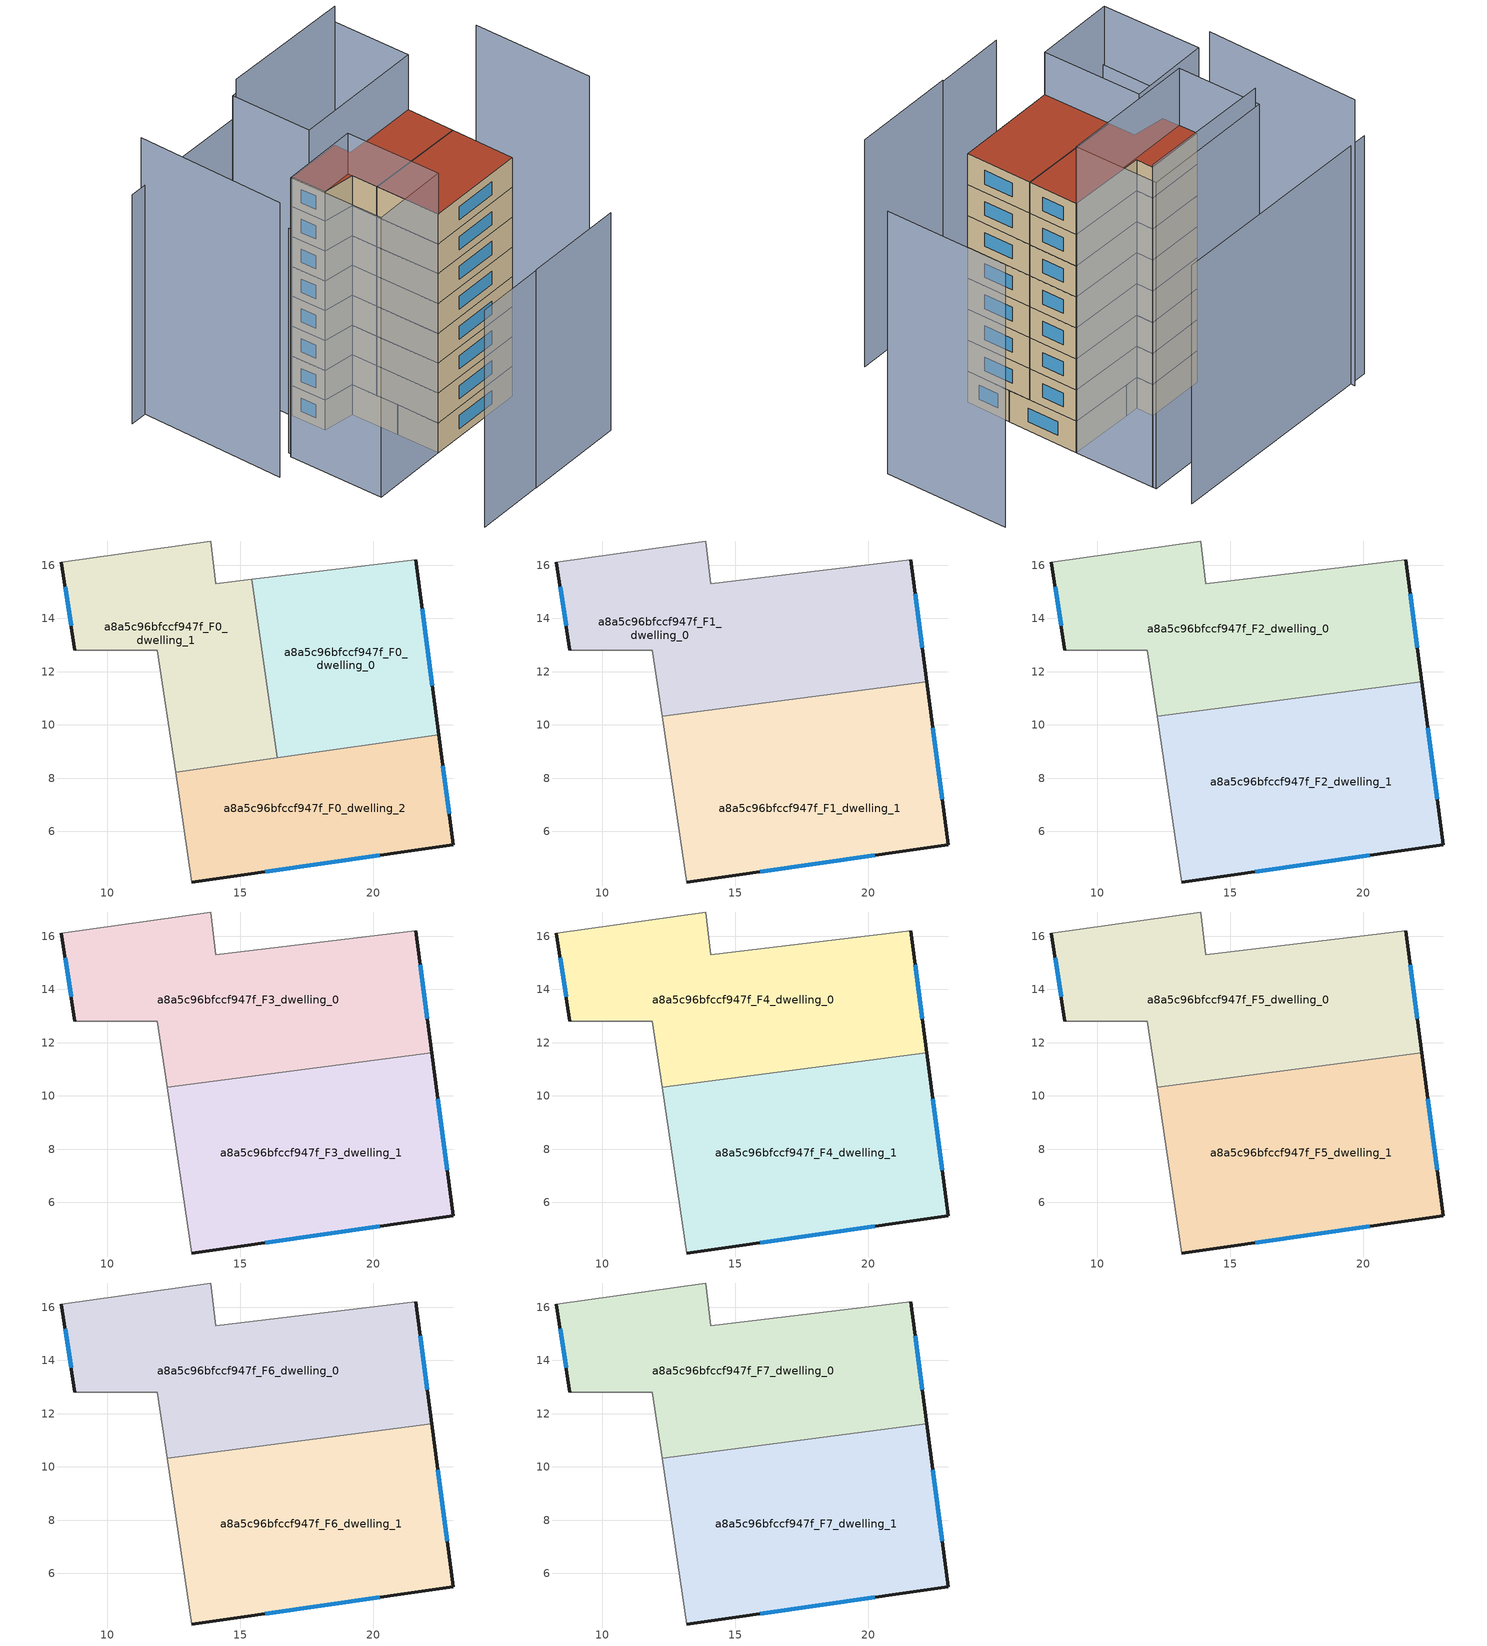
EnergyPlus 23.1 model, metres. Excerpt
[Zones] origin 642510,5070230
a8a5c96bfccf947f_F0_dwelling_0
 floor ground (EU_floor_Construction): 21.6,16.21 22.46,9.63 16.38,8.76 15.43,15.47 z0
 wall outside (EU_wall_Construction): 22.46,9.63 21.6,16.21 z0:3
 wall to a8a5c96bfccf947f_F0_dwelling_1 (EU_wall_Construction): 15.43,15.47 16.38,8.76 z0:3
 wall adiabatic (EU_wall_Construction): 21.6,16.21 15.43,15.47 z0:3
 wall to a8a5c96bfccf947f_F0_dwelling_2 (EU_wall_Construction): 16.38,8.76 22.46,9.63 z0:3
 window (EU_Window_Construction): 22.22,11.47 21.84,14.36 z0.84:2.16
a8a5c96bfccf947f_F0_dwelling_1
 floor ground (EU_floor_Construction): 15.43,15.47 16.38,8.76 12.57,8.22 11.89,12.81 8.79,12.81 8.29,16.11 13.89,16.91 14.09,15.31 z0
 wall outside (EU_wall_Construction): 8.29,16.11 8.79,12.81 z0:3
 wall adiabatic (EU_wall_Construction): 8.79,12.81 11.89,12.81 12.57,8.22 / 15.43,15.47 14.09,15.31 13.89,16.91 8.29,16.11 z0:3
 wall to a8a5c96bfccf947f_F0_dwelling_2 (EU_wall_Construction): 12.57,8.22 16.38,8.76 z0:3
 window (EU_Window_Construction): 8.43,15.19 8.65,13.73 z0.84:2.16
a8a5c96bfccf947f_F0_dwelling_2
 floor ground (EU_floor_Construction): 22.46,9.63 22.99,5.5 13.19,4.1 12.57,8.22 z0
 wall outside (EU_wall_Construction): 13.19,4.1 22.99,5.5 22.46,9.63 z0:3
 wall adiabatic (EU_wall_Construction): 12.57,8.22 13.19,4.1 z0:3
 window (EU_Window_Construction): 22.84,6.66 22.61,8.47 / 15.94,4.49 20.25,5.11 z0.84:2.16
a8a5c96bfccf947f_F1_dwelling_0
 floor to a8a5c96bfccf947f_F0_dwelling_0 (EU_floor_Construction): 21.6,16.21 22.2,11.62 16.09,10.82 15.43,15.47 z3
 floor to a8a5c96bfccf947f_F0_dwelling_1 (EU_floor_Construction): 15.43,15.47 16.09,10.82 12.26,10.33 11.89,12.81 8.79,12.81 8.29,16.11 13.89,16.91 14.09,15.31 z3
 wall outside (EU_wall_Construction): 8.29,16.11 8.79,12.81 / 22.2,11.62 21.6,16.21 z3:6
 wall to a8a5c96bfccf947f_F1_dwelling_1 (EU_wall_Construction): 12.26,10.33 22.2,11.62 z3:6
 wall adiabatic (EU_wall_Construction): 8.79,12.81 11.89,12.81 12.26,10.33 / 21.6,16.21 14.09,15.31 13.89,16.91 8.29,16.11 z3:6
 window (EU_Window_Construction): 8.43,15.19 8.65,13.73 / 22.03,12.9 21.77,14.92 z3.84:5.16
a8a5c96bfccf947f_F1_dwelling_1
 floor to a8a5c96bfccf947f_F0_dwelling_1 (EU_floor_Construction): 16.09,10.82 16.38,8.76 12.57,8.22 12.26,10.33 z3
 floor to a8a5c96bfccf947f_F0_dwelling_2 (EU_floor_Construction): 22.46,9.63 22.99,5.5 13.19,4.1 12.57,8.22 z3
 floor to a8a5c96bfccf947f_F0_dwelling_0 (EU_floor_Construction): 22.2,11.62 22.46,9.63 16.38,8.76 16.09,10.82 z3
 wall outside (EU_wall_Construction): 13.19,4.1 22.99,5.5 22.2,11.62 z3:6
 wall adiabatic (EU_wall_Construction): 12.26,10.33 13.19,4.1 z3:6
 window (EU_Window_Construction): 22.77,7.21 22.42,9.9 / 15.94,4.49 20.25,5.11 z3.84:5.16
a8a5c96bfccf947f_F2_dwelling_0
 floor to a8a5c96bfccf947f_F1_dwelling_0 (EU_floor_Construction): 21.6,16.21 22.2,11.62 12.26,10.33 11.89,12.81 8.79,12.81 8.29,16.11 13.89,16.91 14.09,15.31 z6
 wall outside (EU_wall_Construction): 8.29,16.11 8.79,12.81 / 22.2,11.62 21.6,16.21 z6:9
 wall to a8a5c96bfccf947f_F2_dwelling_1 (EU_wall_Construction): 12.26,10.33 22.2,11.62 z6:9
 wall adiabatic (EU_wall_Construction): 8.79,12.81 11.89,12.81 12.26,10.33 / 21.6,16.21 14.09,15.31 13.89,16.91 8.29,16.11 z6:9
 window (EU_Window_Construction): 8.43,15.19 8.65,13.73 / 22.03,12.9 21.77,14.92 z6.84:8.16
a8a5c96bfccf947f_F2_dwelling_1
 floor to a8a5c96bfccf947f_F1_dwelling_1 (EU_floor_Construction): 22.2,11.62 22.99,5.5 13.19,4.1 12.26,10.33 z6
 wall outside (EU_wall_Construction): 13.19,4.1 22.99,5.5 22.2,11.62 z6:9
 wall adiabatic (EU_wall_Construction): 12.26,10.33 13.19,4.1 z6:9
 window (EU_Window_Construction): 22.77,7.21 22.42,9.9 / 15.94,4.49 20.25,5.11 z6.84:8.16
a8a5c96bfccf947f_F3_dwelling_0
 floor to a8a5c96bfccf947f_F2_dwelling_0 (EU_floor_Construction): 21.6,16.21 22.2,11.62 12.26,10.33 11.89,12.81 8.79,12.81 8.29,16.11 13.89,16.91 14.09,15.31 z9
 wall outside (EU_wall_Construction): 8.29,16.11 8.79,12.81 / 22.2,11.62 21.6,16.21 z9:12
 wall to a8a5c96bfccf947f_F3_dwelling_1 (EU_wall_Construction): 12.26,10.33 22.2,11.62 z9:12
 wall adiabatic (EU_wall_Construction): 8.79,12.81 11.89,12.81 12.26,10.33 / 21.6,16.21 14.09,15.31 13.89,16.91 8.29,16.11 z9:12
 window (EU_Window_Construction): 8.43,15.19 8.65,13.73 / 22.03,12.9 21.77,14.92 z9.84:11.16
a8a5c96bfccf947f_F3_dwelling_1
 floor to a8a5c96bfccf947f_F2_dwelling_1 (EU_floor_Construction): 22.2,11.62 22.99,5.5 13.19,4.1 12.26,10.33 z9
 wall outside (EU_wall_Construction): 13.19,4.1 22.99,5.5 22.2,11.62 z9:12
 wall adiabatic (EU_wall_Construction): 12.26,10.33 13.19,4.1 z9:12
 window (EU_Window_Construction): 22.77,7.21 22.42,9.9 / 15.94,4.49 20.25,5.11 z9.84:11.16
a8a5c96bfccf947f_F4_dwelling_0
 floor to a8a5c96bfccf947f_F3_dwelling_0 (EU_floor_Construction): 21.6,16.21 22.2,11.62 12.26,10.33 11.89,12.81 8.79,12.81 8.29,16.11 13.89,16.91 14.09,15.31 z12
 wall outside (EU_wall_Construction): 8.29,16.11 8.79,12.81 / 22.2,11.62 21.6,16.21 z12:15
 wall to a8a5c96bfccf947f_F4_dwelling_1 (EU_wall_Construction): 12.26,10.33 22.2,11.62 z12:15
 wall adiabatic (EU_wall_Construction): 8.79,12.81 11.89,12.81 12.26,10.33 / 21.6,16.21 14.09,15.31 13.89,16.91 8.29,16.11 z12:15
 window (EU_Window_Construction): 8.43,15.19 8.65,13.73 / 22.03,12.9 21.77,14.92 z12.84:14.16
a8a5c96bfccf947f_F4_dwelling_1
 floor to a8a5c96bfccf947f_F3_dwelling_1 (EU_floor_Construction): 22.2,11.62 22.99,5.5 13.19,4.1 12.26,10.33 z12
 wall outside (EU_wall_Construction): 13.19,4.1 22.99,5.5 22.2,11.62 z12:15
 wall adiabatic (EU_wall_Construction): 12.26,10.33 13.19,4.1 z12:15
 window (EU_Window_Construction): 22.77,7.21 22.42,9.9 / 15.94,4.49 20.25,5.11 z12.84:14.16
a8a5c96bfccf947f_F5_dwelling_0
 floor to a8a5c96bfccf947f_F4_dwelling_0 (EU_floor_Construction): 21.6,16.21 22.2,11.62 12.26,10.33 11.89,12.81 8.79,12.81 8.29,16.11 13.89,16.91 14.09,15.31 z15
 wall outside (EU_wall_Construction): 8.29,16.11 8.79,12.81 / 22.2,11.62 21.6,16.21 z15:18
 wall to a8a5c96bfccf947f_F5_dwelling_1 (EU_wall_Construction): 12.26,10.33 22.2,11.62 z15:18
 wall adiabatic (EU_wall_Construction): 8.79,12.81 11.89,12.81 12.26,10.33 / 21.6,16.21 14.09,15.31 13.89,16.91 8.29,16.11 z15:18
 window (EU_Window_Construction): 8.43,15.19 8.65,13.73 / 22.03,12.9 21.77,14.92 z15.84:17.16
a8a5c96bfccf947f_F5_dwelling_1
 floor to a8a5c96bfccf947f_F4_dwelling_1 (EU_floor_Construction): 22.2,11.62 22.99,5.5 13.19,4.1 12.26,10.33 z15
 wall outside (EU_wall_Construction): 13.19,4.1 22.99,5.5 22.2,11.62 z15:18
 wall adiabatic (EU_wall_Construction): 12.26,10.33 13.19,4.1 z15:18
 window (EU_Window_Construction): 22.77,7.21 22.42,9.9 / 15.94,4.49 20.25,5.11 z15.84:17.16
a8a5c96bfccf947f_F6_dwelling_0
 floor to a8a5c96bfccf947f_F5_dwelling_0 (EU_floor_Construction): 21.6,16.21 22.2,11.62 12.26,10.33 11.89,12.81 8.79,12.81 8.29,16.11 13.89,16.91 14.09,15.31 z18
 wall outside (EU_wall_Construction): 8.29,16.11 8.79,12.81 / 22.2,11.62 21.6,16.21 z18:21
 wall to a8a5c96bfccf947f_F6_dwelling_1 (EU_wall_Construction): 12.26,10.33 22.2,11.62 z18:21
 wall adiabatic (EU_wall_Construction): 8.79,12.81 11.89,12.81 12.26,10.33 / 21.6,16.21 14.09,15.31 13.89,16.91 8.29,16.11 z18:21
 window (EU_Window_Construction): 8.43,15.19 8.65,13.73 / 22.03,12.9 21.77,14.92 z18.84:20.16
a8a5c96bfccf947f_F6_dwelling_1
 floor to a8a5c96bfccf947f_F5_dwelling_1 (EU_floor_Construction): 22.2,11.62 22.99,5.5 13.19,4.1 12.26,10.33 z18
 wall outside (EU_wall_Construction): 13.19,4.1 22.99,5.5 22.2,11.62 z18:21
 wall adiabatic (EU_wall_Construction): 12.26,10.33 13.19,4.1 z18:21
 window (EU_Window_Construction): 22.77,7.21 22.42,9.9 / 15.94,4.49 20.25,5.11 z18.84:20.16
a8a5c96bfccf947f_F7_dwelling_0
 floor to a8a5c96bfccf947f_F6_dwelling_0 (EU_floor_Construction): 21.6,16.21 22.2,11.62 12.26,10.33 11.89,12.81 8.79,12.81 8.29,16.11 13.89,16.91 14.09,15.31 z21
 wall outside (EU_wall_Construction): 8.29,16.11 8.79,12.81 / 22.2,11.62 21.6,16.21 z21:24
 wall to a8a5c96bfccf947f_F7_dwelling_1 (EU_wall_Construction): 12.26,10.33 22.2,11.62 z21:24
 wall adiabatic (EU_wall_Construction): 8.79,12.81 11.89,12.81 12.26,10.33 / 21.6,16.21 14.09,15.31 13.89,16.91 8.29,16.11 z21:24
 window (EU_Window_Construction): 8.43,15.19 8.65,13.73 / 22.03,12.9 21.77,14.92 z21.84:23.16
 roof outside (EU_roof_Construction): 22.2,11.62 21.6,16.21 14.09,15.31 13.89,16.91 8.29,16.11 8.79,12.81 11.89,12.81 12.26,10.33 z24
a8a5c96bfccf947f_F7_dwelling_1
 floor to a8a5c96bfccf947f_F6_dwelling_1 (EU_floor_Construction): 22.2,11.62 22.99,5.5 13.19,4.1 12.26,10.33 z21
 wall outside (EU_wall_Construction): 13.19,4.1 22.99,5.5 22.2,11.62 z21:24
 wall adiabatic (EU_wall_Construction): 12.26,10.33 13.19,4.1 z21:24
 window (EU_Window_Construction): 22.77,7.21 22.42,9.9 / 15.94,4.49 20.25,5.11 z21.84:23.16
 roof outside (EU_roof_Construction): 22.99,5.5 22.2,11.62 12.26,10.33 13.19,4.1 z24
shading: 8.68,-5.9 15.49,-4.9 z0:21.8; 34.08,7.9 32.51,19.41 z0:25.3; 15.49,-4.91 25.39,-3.51 z0:21.9; 4.47,12.64 5.78,3.1 z0:22.6; 11.82,13.26 13.19,4.1 / 13.19,4.1 5.55,2.96 / 5.55,2.96 4.18,12.12 / 4.18,12.12 11.82,13.26 z0:28.1; -0.15,25.1 1.58,10.71 z0:27.6; 20.5,24.01 21.6,16.21 / 21.6,16.21 8.52,14.37 / 8.52,14.37 7.43,22.17 / 7.43,22.17 20.5,24.01 z0:29.5; 20.54,23.65 7.69,22.02 z0:31.1; 19.91,27.39 -1.79,24.47 z0:23
[Building]
EU S2 Campaign: North Axis=0; Terrain=City; Solar Distribution=FullExterior
[Site:Location]
Lyon-Bron: Latitude=45.75; Longitude=5; Time Zone=1; Elevation=198
[SizingPeriod:WeatherFileDays]
AnnualSizingPeriod: Begin Month=1; Begin Day of Month=1; End Month=12; End Day of Month=31; Day of Week for Start Day=Monday; Use Weather File Daylight Saving Period=No; Use Weather File Rain and Snow Indicators=No
[MATERIAL]
EU_InternalMass_Material: Roughness=MediumRough; Thickness=0.1; Conductivity=1; Density=1800; Specific Heat=900; Thermal Absorptance=0.9; Solar Absorptance=0.7; Visible Absorptance=0.7
[MATERIAL:NOMASS] Roughness=MediumRough; Thermal Absorptance=0.9; Solar Absorptance=0.7; Visible Absorptance=0.7
Name | Thermal Resistance
EU_wall_NoMass | 0.776494
EU_roof_NoMass | 0.486893
EU_floor_NoMass | 0.421597
[WINDOWMATERIAL:SIMPLEGLAZINGSYSTEM]
EU_Window_SimpleGlazing: UFactor=4.24961; Solar Heat Gain Coefficient=0.83; Visible Transmittance=0.83
[CONSTRUCTION]
EU_wall_Construction: EU_wall_NoMass
EU_roof_Construction: EU_roof_NoMass
EU_floor_Construction: EU_floor_NoMass
EU_Window_Construction: EU_Window_SimpleGlazing
EU_InternalMass_Construction: EU_InternalMass_Material
[ZONE] Type=1; Multiplier=1; Ceiling Height=autocalculate; Floor Area=autocalculate; Part of Total Floor Area=Yes
Name | Volume
a8a5c96bfccf947f_F0_dwelling_0 | 124.185
a8a5c96bfccf947f_F1_dwelling_0; a8a5c96bfccf947f_F2_dwelling_0; a8a5c96bfccf947f_F3_dwelling_0; a8a5c96bfccf947f_F4_dwelling_0; a8a5c96bfccf947f_F5_dwelling_0; a8a5c96bfccf947f_F6_dwelling_0; a8a5c96bfccf947f_F7_dwelling_0 | 186.278
a8a5c96bfccf947f_F0_dwelling_1 | 124.177
a8a5c96bfccf947f_F1_dwelling_1; a8a5c96bfccf947f_F2_dwelling_1; a8a5c96bfccf947f_F3_dwelling_1; a8a5c96bfccf947f_F4_dwelling_1; a8a5c96bfccf947f_F5_dwelling_1; a8a5c96bfccf947f_F6_dwelling_1; a8a5c96bfccf947f_F7_dwelling_1 | 186.273
a8a5c96bfccf947f_F0_dwelling_2 | 124.198
[INTERNALMASS] Construction=EU_InternalMass_Construction
Name | Zone or ZoneList | Surface Area
a8a5c96bfccf947f_F0_dwelling_0_EU_InternalMass | a8a5c96bfccf947f_F0_dwelling_0 | 41.3942
a8a5c96bfccf947f_F0_dwelling_1_EU_InternalMass | a8a5c96bfccf947f_F0_dwelling_1 | 41.3921
a8a5c96bfccf947f_F0_dwelling_2_EU_InternalMass | a8a5c96bfccf947f_F0_dwelling_2 | 41.3991
a8a5c96bfccf947f_F1_dwelling_0_EU_InternalMass | a8a5c96bfccf947f_F1_dwelling_0 | 62.0925
a8a5c96bfccf947f_F1_dwelling_1_EU_InternalMass | a8a5c96bfccf947f_F1_dwelling_1 | 62.0907
a8a5c96bfccf947f_F2_dwelling_0_EU_InternalMass | a8a5c96bfccf947f_F2_dwelling_0 | 62.0925
a8a5c96bfccf947f_F2_dwelling_1_EU_InternalMass | a8a5c96bfccf947f_F2_dwelling_1 | 62.0907
a8a5c96bfccf947f_F3_dwelling_0_EU_InternalMass | a8a5c96bfccf947f_F3_dwelling_0 | 62.0925
a8a5c96bfccf947f_F3_dwelling_1_EU_InternalMass | a8a5c96bfccf947f_F3_dwelling_1 | 62.0907
a8a5c96bfccf947f_F4_dwelling_0_EU_InternalMass | a8a5c96bfccf947f_F4_dwelling_0 | 62.0925
a8a5c96bfccf947f_F4_dwelling_1_EU_InternalMass | a8a5c96bfccf947f_F4_dwelling_1 | 62.0907
a8a5c96bfccf947f_F5_dwelling_0_EU_InternalMass | a8a5c96bfccf947f_F5_dwelling_0 | 62.0925
a8a5c96bfccf947f_F5_dwelling_1_EU_InternalMass | a8a5c96bfccf947f_F5_dwelling_1 | 62.0907
a8a5c96bfccf947f_F6_dwelling_0_EU_InternalMass | a8a5c96bfccf947f_F6_dwelling_0 | 62.0925
a8a5c96bfccf947f_F6_dwelling_1_EU_InternalMass | a8a5c96bfccf947f_F6_dwelling_1 | 62.0907
a8a5c96bfccf947f_F7_dwelling_0_EU_InternalMass | a8a5c96bfccf947f_F7_dwelling_0 | 62.0925
a8a5c96bfccf947f_F7_dwelling_1_EU_InternalMass | a8a5c96bfccf947f_F7_dwelling_1 | 62.0907
[OTHEREQUIPMENT] Fuel Type=Electricity; Design Level Calculation Method=Watts/Area; Power per Zone Floor Area=1; Fraction Latent=0; Fraction Radiant=0; Fraction Lost=0; Carbon Dioxide Generation Rate=0; EndUse Subcategory=EU_Step8_InternalGains
Name | Zone or ZoneList or Space or SpaceList | Schedule
EU_Step8_InternalGain_a8a5c96bfccf947f_F0_dwelling_0_f000 | a8a5c96bfccf947f_F0_dwelling_0 | EU_Step8_GainSchedule_a8a5c96bfccf947f_F0_dwelling_0_f000
EU_Step8_InternalGain_a8a5c96bfccf947f_F0_dwelling_1_f000 | a8a5c96bfccf947f_F0_dwelling_1 | EU_Step8_GainSchedule_a8a5c96bfccf947f_F0_dwelling_1_f000
EU_Step8_InternalGain_a8a5c96bfccf947f_F0_dwelling_2_f000 | a8a5c96bfccf947f_F0_dwelling_2 | EU_Step8_GainSchedule_a8a5c96bfccf947f_F0_dwelling_2_f000
EU_Step8_InternalGain_a8a5c96bfccf947f_F1_dwelling_0_f000 | a8a5c96bfccf947f_F1_dwelling_0 | EU_Step8_GainSchedule_a8a5c96bfccf947f_F1_dwelling_0_f000
EU_Step8_InternalGain_a8a5c96bfccf947f_F1_dwelling_1_f000 | a8a5c96bfccf947f_F1_dwelling_1 | EU_Step8_GainSchedule_a8a5c96bfccf947f_F1_dwelling_1_f000
EU_Step8_InternalGain_a8a5c96bfccf947f_F2_dwelling_0_f000 | a8a5c96bfccf947f_F2_dwelling_0 | EU_Step8_GainSchedule_a8a5c96bfccf947f_F2_dwelling_0_f000
EU_Step8_InternalGain_a8a5c96bfccf947f_F2_dwelling_1_f000 | a8a5c96bfccf947f_F2_dwelling_1 | EU_Step8_GainSchedule_a8a5c96bfccf947f_F2_dwelling_1_f000
EU_Step8_InternalGain_a8a5c96bfccf947f_F3_dwelling_0_f000 | a8a5c96bfccf947f_F3_dwelling_0 | EU_Step8_GainSchedule_a8a5c96bfccf947f_F3_dwelling_0_f000
EU_Step8_InternalGain_a8a5c96bfccf947f_F3_dwelling_1_f000 | a8a5c96bfccf947f_F3_dwelling_1 | EU_Step8_GainSchedule_a8a5c96bfccf947f_F3_dwelling_1_f000
EU_Step8_InternalGain_a8a5c96bfccf947f_F4_dwelling_0_f000 | a8a5c96bfccf947f_F4_dwelling_0 | EU_Step8_GainSchedule_a8a5c96bfccf947f_F4_dwelling_0_f000
EU_Step8_InternalGain_a8a5c96bfccf947f_F4_dwelling_1_f000 | a8a5c96bfccf947f_F4_dwelling_1 | EU_Step8_GainSchedule_a8a5c96bfccf947f_F4_dwelling_1_f000
EU_Step8_InternalGain_a8a5c96bfccf947f_F5_dwelling_0_f000 | a8a5c96bfccf947f_F5_dwelling_0 | EU_Step8_GainSchedule_a8a5c96bfccf947f_F5_dwelling_0_f000
EU_Step8_InternalGain_a8a5c96bfccf947f_F5_dwelling_1_f000 | a8a5c96bfccf947f_F5_dwelling_1 | EU_Step8_GainSchedule_a8a5c96bfccf947f_F5_dwelling_1_f000
EU_Step8_InternalGain_a8a5c96bfccf947f_F6_dwelling_0_f000 | a8a5c96bfccf947f_F6_dwelling_0 | EU_Step8_GainSchedule_a8a5c96bfccf947f_F6_dwelling_0_f000
EU_Step8_InternalGain_a8a5c96bfccf947f_F6_dwelling_1_f000 | a8a5c96bfccf947f_F6_dwelling_1 | EU_Step8_GainSchedule_a8a5c96bfccf947f_F6_dwelling_1_f000
EU_Step8_InternalGain_a8a5c96bfccf947f_F7_dwelling_0_f000 | a8a5c96bfccf947f_F7_dwelling_0 | EU_Step8_GainSchedule_a8a5c96bfccf947f_F7_dwelling_0_f000
EU_Step8_InternalGain_a8a5c96bfccf947f_F7_dwelling_1_f000 | a8a5c96bfccf947f_F7_dwelling_1 | EU_Step8_GainSchedule_a8a5c96bfccf947f_F7_dwelling_1_f000
[ZONEVENTILATION:DESIGNFLOWRATE] Schedule=EU_AlwaysOn; Design Flow Rate Calculation Method=AirChanges/Hour; Air Changes per Hour=0.693814; Ventilation Type=Natural; Fan Pressure Rise=0; Fan Total Efficiency=1; Constant Term Coefficient=1; Temperature Term Coefficient=0; Velocity Term Coefficient=0; Velocity Squared Term Coefficient=0; Minimum Indoor Temperature=-100; Maximum Indoor Temperature=100; Delta Temperature=-100; Minimum Outdoor Temperature=-100; Maximum Outdoor Temperature=100; Maximum Wind Speed=40
Name | Zone or ZoneList or Space or SpaceList
EU_ConstantAir_a8a5c96bfccf947f_F0_dwelling_0 | a8a5c96bfccf947f_F0_dwelling_0
EU_ConstantAir_a8a5c96bfccf947f_F0_dwelling_1 | a8a5c96bfccf947f_F0_dwelling_1
EU_ConstantAir_a8a5c96bfccf947f_F0_dwelling_2 | a8a5c96bfccf947f_F0_dwelling_2
EU_ConstantAir_a8a5c96bfccf947f_F1_dwelling_0 | a8a5c96bfccf947f_F1_dwelling_0
EU_ConstantAir_a8a5c96bfccf947f_F1_dwelling_1 | a8a5c96bfccf947f_F1_dwelling_1
EU_ConstantAir_a8a5c96bfccf947f_F2_dwelling_0 | a8a5c96bfccf947f_F2_dwelling_0
EU_ConstantAir_a8a5c96bfccf947f_F2_dwelling_1 | a8a5c96bfccf947f_F2_dwelling_1
EU_ConstantAir_a8a5c96bfccf947f_F3_dwelling_0 | a8a5c96bfccf947f_F3_dwelling_0
EU_ConstantAir_a8a5c96bfccf947f_F3_dwelling_1 | a8a5c96bfccf947f_F3_dwelling_1
EU_ConstantAir_a8a5c96bfccf947f_F4_dwelling_0 | a8a5c96bfccf947f_F4_dwelling_0
EU_ConstantAir_a8a5c96bfccf947f_F4_dwelling_1 | a8a5c96bfccf947f_F4_dwelling_1
EU_ConstantAir_a8a5c96bfccf947f_F5_dwelling_0 | a8a5c96bfccf947f_F5_dwelling_0
EU_ConstantAir_a8a5c96bfccf947f_F5_dwelling_1 | a8a5c96bfccf947f_F5_dwelling_1
EU_ConstantAir_a8a5c96bfccf947f_F6_dwelling_0 | a8a5c96bfccf947f_F6_dwelling_0
EU_ConstantAir_a8a5c96bfccf947f_F6_dwelling_1 | a8a5c96bfccf947f_F6_dwelling_1
EU_ConstantAir_a8a5c96bfccf947f_F7_dwelling_0 | a8a5c96bfccf947f_F7_dwelling_0
EU_ConstantAir_a8a5c96bfccf947f_F7_dwelling_1 | a8a5c96bfccf947f_F7_dwelling_1
[HVACTEMPLATE:THERMOSTAT] Constant Heating Setpoint=20; Constant Cooling Setpoint=50
EU_HeatOnly_a8a5c96bfccf947f_F0_dwelling_0; EU_HeatOnly_a8a5c96bfccf947f_F0_dwelling_1; EU_HeatOnly_a8a5c96bfccf947f_F0_dwelling_2; EU_HeatOnly_a8a5c96bfccf947f_F1_dwelling_0; EU_HeatOnly_a8a5c96bfccf947f_F1_dwelling_1; EU_HeatOnly_a8a5c96bfccf947f_F2_dwelling_0; EU_HeatOnly_a8a5c96bfccf947f_F2_dwelling_1; EU_HeatOnly_a8a5c96bfccf947f_F3_dwelling_0; EU_HeatOnly_a8a5c96bfccf947f_F3_dwelling_1; EU_HeatOnly_a8a5c96bfccf947f_F4_dwelling_0; EU_HeatOnly_a8a5c96bfccf947f_F4_dwelling_1; EU_HeatOnly_a8a5c96bfccf947f_F5_dwelling_0; EU_HeatOnly_a8a5c96bfccf947f_F5_dwelling_1; EU_HeatOnly_a8a5c96bfccf947f_F6_dwelling_0; EU_HeatOnly_a8a5c96bfccf947f_F6_dwelling_1; EU_HeatOnly_a8a5c96bfccf947f_F7_dwelling_0; EU_HeatOnly_a8a5c96bfccf947f_F7_dwelling_1
[HVACTEMPLATE:ZONE:IDEALLOADSAIRSYSTEM] System Availability Schedule=EU_AlwaysOn; Maximum Heating Supply Air Temperature=50; Minimum Cooling Supply Air Temperature=13; Maximum Heating Supply Air Humidity Ratio=0.0156; Minimum Cooling Supply Air Humidity Ratio=0.0077; Heating Limit=NoLimit; Cooling Limit=NoLimit; Heating Availability Schedule=EU_AlwaysOn; Cooling Availability Schedule=EU_CoolingOff; Dehumidification Control Type=ConstantSensibleHeatRatio; Cooling Sensible Heat Ratio=0.7; Dehumidification Setpoint=60; Humidification Control Type=None; Humidification Setpoint=30; Outdoor Air Method=None; Outdoor Air Flow Rate per Person=0.00944; Outdoor Air Flow Rate per Zone Floor Area=0; Outdoor Air Flow Rate per Zone=0; Demand Controlled Ventilation Type=None; Outdoor Air Economizer Type=NoEconomizer; Heat Recovery Type=None; Sensible Heat Recovery Effectiveness=0.7; Latent Heat Recovery Effectiveness=0.65
Name | Template Thermostat
a8a5c96bfccf947f_F0_dwelling_0 | EU_HeatOnly_a8a5c96bfccf947f_F0_dwelling_0
a8a5c96bfccf947f_F0_dwelling_1 | EU_HeatOnly_a8a5c96bfccf947f_F0_dwelling_1
a8a5c96bfccf947f_F0_dwelling_2 | EU_HeatOnly_a8a5c96bfccf947f_F0_dwelling_2
a8a5c96bfccf947f_F1_dwelling_0 | EU_HeatOnly_a8a5c96bfccf947f_F1_dwelling_0
a8a5c96bfccf947f_F1_dwelling_1 | EU_HeatOnly_a8a5c96bfccf947f_F1_dwelling_1
a8a5c96bfccf947f_F2_dwelling_0 | EU_HeatOnly_a8a5c96bfccf947f_F2_dwelling_0
a8a5c96bfccf947f_F2_dwelling_1 | EU_HeatOnly_a8a5c96bfccf947f_F2_dwelling_1
a8a5c96bfccf947f_F3_dwelling_0 | EU_HeatOnly_a8a5c96bfccf947f_F3_dwelling_0
a8a5c96bfccf947f_F3_dwelling_1 | EU_HeatOnly_a8a5c96bfccf947f_F3_dwelling_1
a8a5c96bfccf947f_F4_dwelling_0 | EU_HeatOnly_a8a5c96bfccf947f_F4_dwelling_0
a8a5c96bfccf947f_F4_dwelling_1 | EU_HeatOnly_a8a5c96bfccf947f_F4_dwelling_1
a8a5c96bfccf947f_F5_dwelling_0 | EU_HeatOnly_a8a5c96bfccf947f_F5_dwelling_0
a8a5c96bfccf947f_F5_dwelling_1 | EU_HeatOnly_a8a5c96bfccf947f_F5_dwelling_1
a8a5c96bfccf947f_F6_dwelling_0 | EU_HeatOnly_a8a5c96bfccf947f_F6_dwelling_0
a8a5c96bfccf947f_F6_dwelling_1 | EU_HeatOnly_a8a5c96bfccf947f_F6_dwelling_1
a8a5c96bfccf947f_F7_dwelling_0 | EU_HeatOnly_a8a5c96bfccf947f_F7_dwelling_0
a8a5c96bfccf947f_F7_dwelling_1 | EU_HeatOnly_a8a5c96bfccf947f_F7_dwelling_1
[SIZING:ZONE] Zone Cooling Design Supply Air Temperature Input Method=SupplyAirTemperature; Zone Cooling Design Supply Air Temperature=13; Zone Heating Design Supply Air Temperature Input Method=SupplyAirTemperature; Zone Heating Design Supply Air Temperature=50; Zone Cooling Design Supply Air Humidity Ratio=0.008; Zone Heating Design Supply Air Humidity Ratio=0.008; Cooling Design Air Flow Method=DesignDay; Cooling Design Air Flow Rate=0; Cooling Minimum Air Flow per Zone Floor Area=0.000762; Cooling Minimum Air Flow=0; Cooling Minimum Air Flow Fraction=0.2; Heating Design Air Flow Method=DesignDay; Heating Design Air Flow Rate=0; Heating Maximum Air Flow per Zone Floor Area=0.002032; Heating Maximum Air Flow=0.141576; Heating Maximum Air Flow Fraction=0.3; Account for Dedicated Outdoor Air System=No; Dedicated Outdoor Air System Control Strategy=NeutralSupplyAir; Dedicated Outdoor Air Low Setpoint Temperature for Design=autosize; Dedicated Outdoor Air High Setpoint Temperature for Design=autosize; Zone Load Sizing Method=Sensible Load Only No Latent Load; Zone Latent Cooling Design Supply Air Humidity Ratio Input Method=HumidityRatioDifference; Zone Cooling Design Supply Air Humidity Ratio Difference=0.005; Zone Latent Heating Design Supply Air Humidity Ratio Input Method=HumidityRatioDifference; Zone Humidification Design Supply Air Humidity Ratio Difference=0.005
a8a5c96bfccf947f_F0_dwelling_0; a8a5c96bfccf947f_F0_dwelling_1; a8a5c96bfccf947f_F0_dwelling_2; a8a5c96bfccf947f_F1_dwelling_0; a8a5c96bfccf947f_F1_dwelling_1; a8a5c96bfccf947f_F2_dwelling_0; a8a5c96bfccf947f_F2_dwelling_1; a8a5c96bfccf947f_F3_dwelling_0; a8a5c96bfccf947f_F3_dwelling_1; a8a5c96bfccf947f_F4_dwelling_0; a8a5c96bfccf947f_F4_dwelling_1; a8a5c96bfccf947f_F5_dwelling_0; a8a5c96bfccf947f_F5_dwelling_1; a8a5c96bfccf947f_F6_dwelling_0; a8a5c96bfccf947f_F6_dwelling_1; a8a5c96bfccf947f_F7_dwelling_0; a8a5c96bfccf947f_F7_dwelling_1
[SCHEDULE:CONSTANT]
Name | Hourly Value
EU_AlwaysOn | 1
EU_CoolingOff | 0
[SCHEDULE:FILE] Column Number=1; Rows to Skip at Top=0; Number of Hours of Data=8760; Column Separator=Comma; Interpolate to Timestep=No; Minutes per Item=60; Adjust Schedule for Daylight Savings=Yes
Name | File
EU_Step8_GainSchedule_a8a5c96bfccf947f_F0_dwelling_0_f000 | ../../schedules/a8a5c96bfccf947f/a8a5c96bfccf947f_F0_dwelling_0_f000_gain.csv
EU_Step8_GainSchedule_a8a5c96bfccf947f_F0_dwelling_1_f000 | ../../schedules/a8a5c96bfccf947f/a8a5c96bfccf947f_F0_dwelling_1_f000_gain.csv
EU_Step8_GainSchedule_a8a5c96bfccf947f_F0_dwelling_2_f000 | ../../schedules/a8a5c96bfccf947f/a8a5c96bfccf947f_F0_dwelling_2_f000_gain.csv
EU_Step8_GainSchedule_a8a5c96bfccf947f_F1_dwelling_0_f000 | ../../schedules/a8a5c96bfccf947f/a8a5c96bfccf947f_F1_dwelling_0_f000_gain.csv
EU_Step8_GainSchedule_a8a5c96bfccf947f_F1_dwelling_1_f000 | ../../schedules/a8a5c96bfccf947f/a8a5c96bfccf947f_F1_dwelling_1_f000_gain.csv
EU_Step8_GainSchedule_a8a5c96bfccf947f_F2_dwelling_0_f000 | ../../schedules/a8a5c96bfccf947f/a8a5c96bfccf947f_F2_dwelling_0_f000_gain.csv
EU_Step8_GainSchedule_a8a5c96bfccf947f_F2_dwelling_1_f000 | ../../schedules/a8a5c96bfccf947f/a8a5c96bfccf947f_F2_dwelling_1_f000_gain.csv
EU_Step8_GainSchedule_a8a5c96bfccf947f_F3_dwelling_0_f000 | ../../schedules/a8a5c96bfccf947f/a8a5c96bfccf947f_F3_dwelling_0_f000_gain.csv
EU_Step8_GainSchedule_a8a5c96bfccf947f_F3_dwelling_1_f000 | ../../schedules/a8a5c96bfccf947f/a8a5c96bfccf947f_F3_dwelling_1_f000_gain.csv
EU_Step8_GainSchedule_a8a5c96bfccf947f_F4_dwelling_0_f000 | ../../schedules/a8a5c96bfccf947f/a8a5c96bfccf947f_F4_dwelling_0_f000_gain.csv
EU_Step8_GainSchedule_a8a5c96bfccf947f_F4_dwelling_1_f000 | ../../schedules/a8a5c96bfccf947f/a8a5c96bfccf947f_F4_dwelling_1_f000_gain.csv
EU_Step8_GainSchedule_a8a5c96bfccf947f_F5_dwelling_0_f000 | ../../schedules/a8a5c96bfccf947f/a8a5c96bfccf947f_F5_dwelling_0_f000_gain.csv
EU_Step8_GainSchedule_a8a5c96bfccf947f_F5_dwelling_1_f000 | ../../schedules/a8a5c96bfccf947f/a8a5c96bfccf947f_F5_dwelling_1_f000_gain.csv
EU_Step8_GainSchedule_a8a5c96bfccf947f_F6_dwelling_0_f000 | ../../schedules/a8a5c96bfccf947f/a8a5c96bfccf947f_F6_dwelling_0_f000_gain.csv
EU_Step8_GainSchedule_a8a5c96bfccf947f_F6_dwelling_1_f000 | ../../schedules/a8a5c96bfccf947f/a8a5c96bfccf947f_F6_dwelling_1_f000_gain.csv
EU_Step8_GainSchedule_a8a5c96bfccf947f_F7_dwelling_0_f000 | ../../schedules/a8a5c96bfccf947f/a8a5c96bfccf947f_F7_dwelling_0_f000_gain.csv
EU_Step8_GainSchedule_a8a5c96bfccf947f_F7_dwelling_1_f000 | ../../schedules/a8a5c96bfccf947f/a8a5c96bfccf947f_F7_dwelling_1_f000_gain.csv
